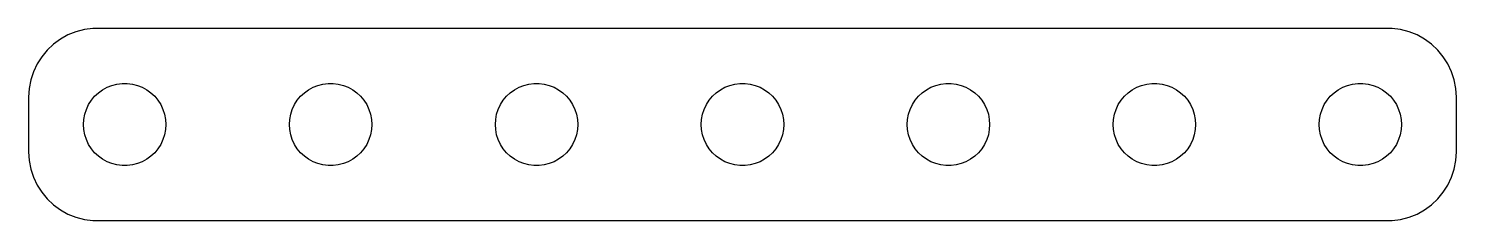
# Model space of a CAD drawing. Header units: metres. Extents: x -26 to 26, y 44.5 to 99.5.
# Drawn here: x -26 to 26, y 44.5 to 51.5 of the extents above; entities that cross this region are included whole.
import ezdxf

# ---------------------------------------------------------------- set-up
doc = ezdxf.new("R2010")
doc.units = ezdxf.units.M

msp = doc.modelspace()

# ---------------------------------------------------------------- linework, layer by layer
for p, q in [((-23.657, 51.4951), (-23.9684, 51.4557)), ((23.657, 51.4951), (-23.657, 51.4951)), ((23.9684, 51.4557), (23.657, 51.4951)), ((-24.8396, 51.1108), (-25.0936, 50.9263)), ((-24.5644, 51.2621), (-24.8396, 51.1108)), ((-24.2725, 51.3776), (-24.5644, 51.2621)), ((-23.9684, 51.4557), (-24.2725, 51.3776)), ((24.2725, 51.3776), (23.9684, 51.4557)), ((24.5644, 51.2621), (24.2725, 51.3776)), ((24.8396, 51.1108), (24.5644, 51.2621)), ((25.0936, 50.9263), (24.8396, 51.1108)), ((-25.5225, 50.4695), (-25.6908, 50.2044)), ((-25.3224, 50.7114), (-25.5225, 50.4695)), ((-25.0936, 50.9263), (-25.3224, 50.7114)), ((25.3224, 50.7114), (25.0936, 50.9263)), ((25.5225, 50.4695), (25.3224, 50.7114)), ((25.6908, 50.2044), (25.5225, 50.4695)), ((-25.8244, 49.9203), (-25.9214, 49.6217)), ((-25.6908, 50.2044), (-25.8244, 49.9203)), ((25.8244, 49.9203), (25.6908, 50.2044)), ((25.9214, 49.6217), (25.8244, 49.9203)), ((-25.9214, 49.6217), (-25.9803, 49.3133)), ((-23.1387, 49.3572), (-22.9635, 49.4266)), ((-22.9635, 49.4266), (-22.7811, 49.4734)), ((-22.7811, 49.4734), (-22.5942, 49.497)), ((-22.5942, 49.497), (-22.4058, 49.497)), ((-22.4058, 49.497), (-22.2189, 49.4734)), ((-22.2189, 49.4734), (-22.0365, 49.4266)), ((-22.0365, 49.4266), (-21.8613, 49.3572)), ((-15.6387, 49.3572), (-15.4635, 49.4266)), ((-15.4635, 49.4266), (-15.2811, 49.4734)), ((-15.2811, 49.4734), (-15.0942, 49.497)), ((-15.0942, 49.497), (-14.9058, 49.497)), ((-14.9058, 49.497), (-14.7189, 49.4734)), ((-14.7189, 49.4734), (-14.5365, 49.4266)), ((-14.5365, 49.4266), (-14.3613, 49.3572)), ((-8.13866, 49.3572), (-7.96352, 49.4266)), ((-7.96352, 49.4266), (-7.78107, 49.4734)), ((-7.78107, 49.4734), (-7.59418, 49.497)), ((-7.59418, 49.497), (-7.40581, 49.497)), ((-7.40581, 49.497), (-7.21892, 49.4734)), ((-7.21892, 49.4734), (-7.03647, 49.4266)), ((-7.03647, 49.4266), (-6.86133, 49.3572)), ((-0.638657, 49.3572), (-0.463516, 49.4266)), ((-0.463516, 49.4266), (-0.281067, 49.4734)), ((-0.281067, 49.4734), (-0.094177, 49.497)), ((-0.094177, 49.497), (0.094177, 49.497)), ((0.094177, 49.497), (0.281067, 49.4734)), ((0.281067, 49.4734), (0.463516, 49.4266)), ((0.463516, 49.4266), (0.638657, 49.3572)), ((6.86133, 49.3572), (7.03647, 49.4266)), ((7.03647, 49.4266), (7.21892, 49.4734)), ((7.21892, 49.4734), (7.40581, 49.497)), ((7.40581, 49.497), (7.59418, 49.497)), ((7.59418, 49.497), (7.78107, 49.4734)), ((7.78107, 49.4734), (7.96352, 49.4266)), ((7.96352, 49.4266), (8.13866, 49.3572)), ((14.3613, 49.3572), (14.5365, 49.4266)), ((14.5365, 49.4266), (14.7189, 49.4734)), ((14.7189, 49.4734), (14.9058, 49.497)), ((14.9058, 49.497), (15.0942, 49.497)), ((15.0942, 49.497), (15.2811, 49.4734)), ((15.2811, 49.4734), (15.4635, 49.4266)), ((15.4635, 49.4266), (15.6387, 49.3572)), ((21.8613, 49.3572), (22.0365, 49.4266)), ((22.0365, 49.4266), (22.2189, 49.4734)), ((22.2189, 49.4734), (22.4058, 49.497)), ((22.4058, 49.497), (22.5942, 49.497)), ((22.5942, 49.497), (22.7811, 49.4734)), ((22.7811, 49.4734), (22.9635, 49.4266)), ((22.9635, 49.4266), (23.1387, 49.3572)), ((25.9803, 49.3133), (25.9214, 49.6217)), ((-25.9803, 49.3133), (-26, 49)), ((-26, 49), (-26, 47)), ((-23.8145, 48.7226), (-23.7135, 48.8817)), ((-23.7135, 48.8817), (-23.5934, 49.0268)), ((-23.5934, 49.0268), (-23.4561, 49.1558)), ((-23.4561, 49.1558), (-23.3037, 49.2665)), ((-23.3037, 49.2665), (-23.1387, 49.3572)), ((-21.8613, 49.3572), (-21.6963, 49.2665)), ((-21.6963, 49.2665), (-21.5439, 49.1558)), ((-21.5439, 49.1558), (-21.4065, 49.0268)), ((-21.4065, 49.0268), (-21.2865, 48.8817)), ((-21.2865, 48.8817), (-21.1855, 48.7226)), ((-16.3145, 48.7226), (-16.2135, 48.8817)), ((-16.2135, 48.8817), (-16.0934, 49.0268)), ((-16.0934, 49.0268), (-15.9561, 49.1558)), ((-15.9561, 49.1558), (-15.8037, 49.2665)), ((-15.8037, 49.2665), (-15.6387, 49.3572)), ((-14.3613, 49.3572), (-14.1963, 49.2665)), ((-14.1963, 49.2665), (-14.0439, 49.1558)), ((-14.0439, 49.1558), (-13.9065, 49.0268)), ((-13.9065, 49.0268), (-13.7865, 48.8817)), ((-13.7865, 48.8817), (-13.6855, 48.7226)), ((-8.81445, 48.7226), (-8.71352, 48.8817)), ((-8.71352, 48.8817), (-8.59344, 49.0268)), ((-8.59344, 49.0268), (-8.45613, 49.1558)), ((-8.45613, 49.1558), (-8.30373, 49.2665)), ((-8.30373, 49.2665), (-8.13866, 49.3572)), ((-6.86133, 49.3572), (-6.69626, 49.2665)), ((-6.69626, 49.2665), (-6.54385, 49.1558)), ((-6.54385, 49.1558), (-6.40654, 49.0268)), ((-6.40654, 49.0268), (-6.28647, 48.8817)), ((-6.28647, 48.8817), (-6.18553, 48.7226)), ((-1.31445, 48.7226), (-1.21352, 48.8817)), ((-1.21352, 48.8817), (-1.09344, 49.0268)), ((-1.09344, 49.0268), (-0.956131, 49.1558)), ((-0.956131, 49.1558), (-0.803726, 49.2665)), ((-0.803726, 49.2665), (-0.638657, 49.3572)), ((0.638657, 49.3572), (0.803726, 49.2665)), ((0.803726, 49.2665), (0.956131, 49.1558)), ((0.956131, 49.1558), (1.09344, 49.0268)), ((1.09344, 49.0268), (1.21352, 48.8817)), ((1.21352, 48.8817), (1.31445, 48.7226)), ((6.18553, 48.7226), (6.28647, 48.8817)), ((6.28647, 48.8817), (6.40654, 49.0268)), ((6.40654, 49.0268), (6.54385, 49.1558)), ((6.54385, 49.1558), (6.69626, 49.2665)), ((6.69626, 49.2665), (6.86133, 49.3572)), ((8.13866, 49.3572), (8.30373, 49.2665)), ((8.30373, 49.2665), (8.45613, 49.1558)), ((8.45613, 49.1558), (8.59344, 49.0268)), ((8.59344, 49.0268), (8.71352, 48.8817)), ((8.71352, 48.8817), (8.81445, 48.7226)), ((13.6855, 48.7226), (13.7865, 48.8817)), ((13.7865, 48.8817), (13.9065, 49.0268)), ((13.9065, 49.0268), (14.0439, 49.1558)), ((14.0439, 49.1558), (14.1963, 49.2665)), ((14.1963, 49.2665), (14.3613, 49.3572)), ((15.6387, 49.3572), (15.8037, 49.2665)), ((15.8037, 49.2665), (15.9561, 49.1558)), ((15.9561, 49.1558), (16.0934, 49.0268)), ((16.0934, 49.0268), (16.2135, 48.8817)), ((16.2135, 48.8817), (16.3145, 48.7226)), ((21.1855, 48.7226), (21.2865, 48.8817)), ((21.2865, 48.8817), (21.4065, 49.0268)), ((21.4065, 49.0268), (21.5439, 49.1558)), ((21.5439, 49.1558), (21.6963, 49.2665)), ((21.6963, 49.2665), (21.8613, 49.3572)), ((23.1387, 49.3572), (23.3037, 49.2665)), ((23.3037, 49.2665), (23.4561, 49.1558)), ((23.4561, 49.1558), (23.5934, 49.0268)), ((23.5934, 49.0268), (23.7135, 48.8817)), ((23.7135, 48.8817), (23.8145, 48.7226)), ((26, 49), (25.9803, 49.3133)), ((26, 47), (26, 49)), ((-23.9882, 48.188), (-23.9529, 48.373)), ((-23.9529, 48.373), (-23.8947, 48.5522)), ((-23.8947, 48.5522), (-23.8145, 48.7226)), ((-21.1855, 48.7226), (-21.1053, 48.5522)), ((-21.1053, 48.5522), (-21.0471, 48.373)), ((-21.0471, 48.373), (-21.0118, 48.188)), ((-16.4882, 48.188), (-16.4529, 48.373)), ((-16.4529, 48.373), (-16.3947, 48.5522)), ((-16.3947, 48.5522), (-16.3145, 48.7226)), ((-13.6855, 48.7226), (-13.6053, 48.5522)), ((-13.6053, 48.5522), (-13.5471, 48.373)), ((-13.5471, 48.373), (-13.5118, 48.188)), ((-8.98816, 48.188), (-8.95287, 48.373)), ((-8.95287, 48.373), (-8.89465, 48.5522)), ((-8.89465, 48.5522), (-8.81445, 48.7226)), ((-6.18553, 48.7226), (-6.10533, 48.5522)), ((-6.10533, 48.5522), (-6.04712, 48.373)), ((-6.04712, 48.373), (-6.01183, 48.188)), ((-1.48816, 48.188), (-1.45287, 48.373)), ((-1.45287, 48.373), (-1.39465, 48.5522)), ((-1.39465, 48.5522), (-1.31445, 48.7226)), ((1.31445, 48.7226), (1.39465, 48.5522)), ((1.39465, 48.5522), (1.45287, 48.373)), ((1.45287, 48.373), (1.48816, 48.188)), ((6.01183, 48.188), (6.04712, 48.373)), ((6.04712, 48.373), (6.10533, 48.5522)), ((6.10533, 48.5522), (6.18553, 48.7226)), ((8.81445, 48.7226), (8.89465, 48.5522)), ((8.89465, 48.5522), (8.95287, 48.373)), ((8.95287, 48.373), (8.98816, 48.188)), ((13.5118, 48.188), (13.5471, 48.373)), ((13.5471, 48.373), (13.6053, 48.5522)), ((13.6053, 48.5522), (13.6855, 48.7226)), ((16.3145, 48.7226), (16.3947, 48.5522)), ((16.3947, 48.5522), (16.4529, 48.373)), ((16.4529, 48.373), (16.4882, 48.188)), ((21.0118, 48.188), (21.0471, 48.373)), ((21.0471, 48.373), (21.1053, 48.5522)), ((21.1053, 48.5522), (21.1855, 48.7226)), ((23.8145, 48.7226), (23.8947, 48.5522)), ((23.8947, 48.5522), (23.9529, 48.373)), ((23.9529, 48.373), (23.9882, 48.188)), ((-24, 48), (-23.9882, 48.188)), ((-23.9882, 47.812), (-24, 48)), ((-21.0118, 48.188), (-21, 48)), ((-21, 48), (-21.0118, 47.812)), ((-16.5, 48), (-16.4882, 48.188)), ((-16.4882, 47.812), (-16.5, 48)), ((-13.5118, 48.188), (-13.5, 48)), ((-13.5, 48), (-13.5118, 47.812)), ((-9, 48), (-8.98816, 48.188)), ((-8.98816, 47.812), (-9, 48)), ((-6.01183, 48.188), (-6, 48)), ((-6, 48), (-6.01183, 47.812)), ((-1.5, 48), (-1.48816, 48.188)), ((-1.48816, 47.812), (-1.5, 48)), ((1.48816, 48.188), (1.5, 48)), ((1.5, 48), (1.48816, 47.812)), ((6, 48), (6.01183, 48.188)), ((6.01183, 47.812), (6, 48)), ((8.98816, 48.188), (9, 48)), ((9, 48), (8.98816, 47.812)), ((13.5, 48), (13.5118, 48.188)), ((13.5118, 47.812), (13.5, 48)), ((16.4882, 48.188), (16.5, 48)), ((16.5, 48), (16.4882, 47.812)), ((21, 48), (21.0118, 48.188)), ((21.0118, 47.812), (21, 48)), ((23.9882, 48.188), (24, 48)), ((24, 48), (23.9882, 47.812)), ((-23.9529, 47.627), (-23.9882, 47.812)), ((-23.8947, 47.4478), (-23.9529, 47.627)), ((-23.8145, 47.2774), (-23.8947, 47.4478)), ((-21.1053, 47.4478), (-21.1855, 47.2774)), ((-21.0471, 47.627), (-21.1053, 47.4478)), ((-21.0118, 47.812), (-21.0471, 47.627)), ((-16.4529, 47.627), (-16.4882, 47.812)), ((-16.3947, 47.4478), (-16.4529, 47.627)), ((-16.3145, 47.2774), (-16.3947, 47.4478)), ((-13.6053, 47.4478), (-13.6855, 47.2774)), ((-13.5471, 47.627), (-13.6053, 47.4478)), ((-13.5118, 47.812), (-13.5471, 47.627)), ((-8.95287, 47.627), (-8.98816, 47.812)), ((-8.89465, 47.4478), (-8.95287, 47.627)), ((-8.81445, 47.2774), (-8.89465, 47.4478)), ((-6.10533, 47.4478), (-6.18553, 47.2774)), ((-6.04712, 47.627), (-6.10533, 47.4478)), ((-6.01183, 47.812), (-6.04712, 47.627)), ((-1.45287, 47.627), (-1.48816, 47.812)), ((-1.39465, 47.4478), (-1.45287, 47.627)), ((-1.31445, 47.2774), (-1.39465, 47.4478)), ((1.39465, 47.4478), (1.31445, 47.2774)), ((1.45287, 47.627), (1.39465, 47.4478)), ((1.48816, 47.812), (1.45287, 47.627)), ((6.04712, 47.627), (6.01183, 47.812)), ((6.10533, 47.4478), (6.04712, 47.627)), ((6.18553, 47.2774), (6.10533, 47.4478)), ((8.89465, 47.4478), (8.81445, 47.2774)), ((8.95287, 47.627), (8.89465, 47.4478)), ((8.98816, 47.812), (8.95287, 47.627)), ((13.5471, 47.627), (13.5118, 47.812)), ((13.6053, 47.4478), (13.5471, 47.627)), ((13.6855, 47.2774), (13.6053, 47.4478)), ((16.3947, 47.4478), (16.3145, 47.2774)), ((16.4529, 47.627), (16.3947, 47.4478)), ((16.4882, 47.812), (16.4529, 47.627)), ((21.0471, 47.627), (21.0118, 47.812)), ((21.1053, 47.4478), (21.0471, 47.627)), ((21.1855, 47.2774), (21.1053, 47.4478)), ((23.8947, 47.4478), (23.8145, 47.2774)), ((23.9529, 47.627), (23.8947, 47.4478)), ((23.9882, 47.812), (23.9529, 47.627)), ((-26, 47), (-25.9803, 46.6867)), ((-23.7135, 47.1183), (-23.8145, 47.2774)), ((-23.5934, 46.9732), (-23.7135, 47.1183)), ((-23.4561, 46.8442), (-23.5934, 46.9732)), ((-23.3037, 46.7335), (-23.4561, 46.8442)), ((-21.5439, 46.8442), (-21.6963, 46.7335)), ((-21.4065, 46.9732), (-21.5439, 46.8442)), ((-21.2865, 47.1183), (-21.4065, 46.9732)), ((-21.1855, 47.2774), (-21.2865, 47.1183)), ((-16.2135, 47.1183), (-16.3145, 47.2774)), ((-16.0934, 46.9732), (-16.2135, 47.1183)), ((-15.9561, 46.8442), (-16.0934, 46.9732)), ((-15.8037, 46.7335), (-15.9561, 46.8442)), ((-14.0439, 46.8442), (-14.1963, 46.7335)), ((-13.9065, 46.9732), (-14.0439, 46.8442)), ((-13.7865, 47.1183), (-13.9065, 46.9732)), ((-13.6855, 47.2774), (-13.7865, 47.1183)), ((-8.71352, 47.1183), (-8.81445, 47.2774)), ((-8.59344, 46.9732), (-8.71352, 47.1183)), ((-8.45613, 46.8442), (-8.59344, 46.9732)), ((-8.30373, 46.7335), (-8.45613, 46.8442)), ((-6.54385, 46.8442), (-6.69626, 46.7335)), ((-6.40654, 46.9732), (-6.54385, 46.8442)), ((-6.28647, 47.1183), (-6.40654, 46.9732)), ((-6.18553, 47.2774), (-6.28647, 47.1183)), ((-1.21352, 47.1183), (-1.31445, 47.2774)), ((-1.09344, 46.9732), (-1.21352, 47.1183)), ((-0.956131, 46.8442), (-1.09344, 46.9732)), ((-0.803726, 46.7335), (-0.956131, 46.8442)), ((0.956131, 46.8442), (0.803726, 46.7335)), ((1.09344, 46.9732), (0.956131, 46.8442)), ((1.21352, 47.1183), (1.09344, 46.9732)), ((1.31445, 47.2774), (1.21352, 47.1183)), ((6.28647, 47.1183), (6.18553, 47.2774)), ((6.40654, 46.9732), (6.28647, 47.1183)), ((6.54385, 46.8442), (6.40654, 46.9732)), ((6.69626, 46.7335), (6.54385, 46.8442)), ((8.45613, 46.8442), (8.30373, 46.7335)), ((8.59344, 46.9732), (8.45613, 46.8442)), ((8.71352, 47.1183), (8.59344, 46.9732)), ((8.81445, 47.2774), (8.71352, 47.1183)), ((13.7865, 47.1183), (13.6855, 47.2774)), ((13.9065, 46.9732), (13.7865, 47.1183)), ((14.0439, 46.8442), (13.9065, 46.9732)), ((14.1963, 46.7335), (14.0439, 46.8442)), ((15.9561, 46.8442), (15.8037, 46.7335)), ((16.0934, 46.9732), (15.9561, 46.8442)), ((16.2135, 47.1183), (16.0934, 46.9732)), ((16.3145, 47.2774), (16.2135, 47.1183)), ((21.2865, 47.1183), (21.1855, 47.2774)), ((21.4065, 46.9732), (21.2865, 47.1183)), ((21.5439, 46.8442), (21.4065, 46.9732)), ((21.6963, 46.7335), (21.5439, 46.8442)), ((23.4561, 46.8442), (23.3037, 46.7335)), ((23.5934, 46.9732), (23.4561, 46.8442)), ((23.7135, 47.1183), (23.5934, 46.9732)), ((23.8145, 47.2774), (23.7135, 47.1183)), ((25.9803, 46.6867), (26, 47)), ((-25.9803, 46.6867), (-25.9214, 46.3783)), ((-25.9214, 46.3783), (-25.8244, 46.0797)), ((-23.1387, 46.6428), (-23.3037, 46.7335)), ((-22.9635, 46.5734), (-23.1387, 46.6428)), ((-22.7811, 46.5266), (-22.9635, 46.5734)), ((-22.5942, 46.503), (-22.7811, 46.5266)), ((-22.4058, 46.503), (-22.5942, 46.503)), ((-22.2189, 46.5266), (-22.4058, 46.503)), ((-22.0365, 46.5734), (-22.2189, 46.5266)), ((-21.8613, 46.6428), (-22.0365, 46.5734)), ((-21.6963, 46.7335), (-21.8613, 46.6428)), ((-15.6387, 46.6428), (-15.8037, 46.7335)), ((-15.4635, 46.5734), (-15.6387, 46.6428)), ((-15.2811, 46.5266), (-15.4635, 46.5734)), ((-15.0942, 46.503), (-15.2811, 46.5266)), ((-14.9058, 46.503), (-15.0942, 46.503)), ((-14.7189, 46.5266), (-14.9058, 46.503)), ((-14.5365, 46.5734), (-14.7189, 46.5266)), ((-14.3613, 46.6428), (-14.5365, 46.5734)), ((-14.1963, 46.7335), (-14.3613, 46.6428)), ((-8.13866, 46.6428), (-8.30373, 46.7335)), ((-7.96352, 46.5734), (-8.13866, 46.6428)), ((-7.78107, 46.5266), (-7.96352, 46.5734)), ((-7.59418, 46.503), (-7.78107, 46.5266)), ((-7.40581, 46.503), (-7.59418, 46.503)), ((-7.21892, 46.5266), (-7.40581, 46.503)), ((-7.03647, 46.5734), (-7.21892, 46.5266)), ((-6.86133, 46.6428), (-7.03647, 46.5734)), ((-6.69626, 46.7335), (-6.86133, 46.6428)), ((-0.638657, 46.6428), (-0.803726, 46.7335)), ((-0.463516, 46.5734), (-0.638657, 46.6428)), ((-0.281067, 46.5266), (-0.463516, 46.5734)), ((-0.094177, 46.503), (-0.281067, 46.5266)), ((0.094177, 46.503), (-0.094177, 46.503)), ((0.281067, 46.5266), (0.094177, 46.503)), ((0.463516, 46.5734), (0.281067, 46.5266)), ((0.638657, 46.6428), (0.463516, 46.5734)), ((0.803726, 46.7335), (0.638657, 46.6428)), ((6.86133, 46.6428), (6.69626, 46.7335)), ((7.03647, 46.5734), (6.86133, 46.6428)), ((7.21892, 46.5266), (7.03647, 46.5734)), ((7.40581, 46.503), (7.21892, 46.5266)), ((7.59418, 46.503), (7.40581, 46.503)), ((7.78107, 46.5266), (7.59418, 46.503)), ((7.96352, 46.5734), (7.78107, 46.5266)), ((8.13866, 46.6428), (7.96352, 46.5734)), ((8.30373, 46.7335), (8.13866, 46.6428)), ((14.3613, 46.6428), (14.1963, 46.7335)), ((14.5365, 46.5734), (14.3613, 46.6428)), ((14.7189, 46.5266), (14.5365, 46.5734)), ((14.9058, 46.503), (14.7189, 46.5266)), ((15.0942, 46.503), (14.9058, 46.503)), ((15.2811, 46.5266), (15.0942, 46.503)), ((15.4635, 46.5734), (15.2811, 46.5266)), ((15.6387, 46.6428), (15.4635, 46.5734)), ((15.8037, 46.7335), (15.6387, 46.6428)), ((21.8613, 46.6428), (21.6963, 46.7335)), ((22.0365, 46.5734), (21.8613, 46.6428)), ((22.2189, 46.5266), (22.0365, 46.5734)), ((22.4058, 46.503), (22.2189, 46.5266)), ((22.5942, 46.503), (22.4058, 46.503)), ((22.7811, 46.5266), (22.5942, 46.503)), ((22.9635, 46.5734), (22.7811, 46.5266)), ((23.1387, 46.6428), (22.9635, 46.5734)), ((23.3037, 46.7335), (23.1387, 46.6428)), ((25.8244, 46.0797), (25.9214, 46.3783)), ((25.9214, 46.3783), (25.9803, 46.6867)), ((-25.8244, 46.0797), (-25.6908, 45.7956)), ((-25.6908, 45.7956), (-25.5225, 45.5305)), ((25.5225, 45.5305), (25.6908, 45.7956)), ((25.6908, 45.7956), (25.8244, 46.0797)), ((-25.5225, 45.5305), (-25.3224, 45.2886)), ((-25.3224, 45.2886), (-25.0936, 45.0737)), ((25.0936, 45.0737), (25.3224, 45.2886)), ((25.3224, 45.2886), (25.5225, 45.5305)), ((-25.0936, 45.0737), (-24.8396, 44.8892)), ((-24.8396, 44.8892), (-24.5644, 44.7379)), ((-24.5644, 44.7379), (-24.2725, 44.6224)), ((24.2725, 44.6224), (24.5644, 44.7379)), ((24.5644, 44.7379), (24.8396, 44.8892)), ((24.8396, 44.8892), (25.0936, 45.0737)), ((-24.2725, 44.6224), (-23.9684, 44.5443)), ((-23.9684, 44.5443), (-23.657, 44.5049)), ((-23.657, 44.5049), (23.657, 44.5049)), ((23.657, 44.5049), (23.9684, 44.5443)), ((23.9684, 44.5443), (24.2725, 44.6224))]:
    msp.add_line(p, q)

doc.saveas('drawing.dxf')
